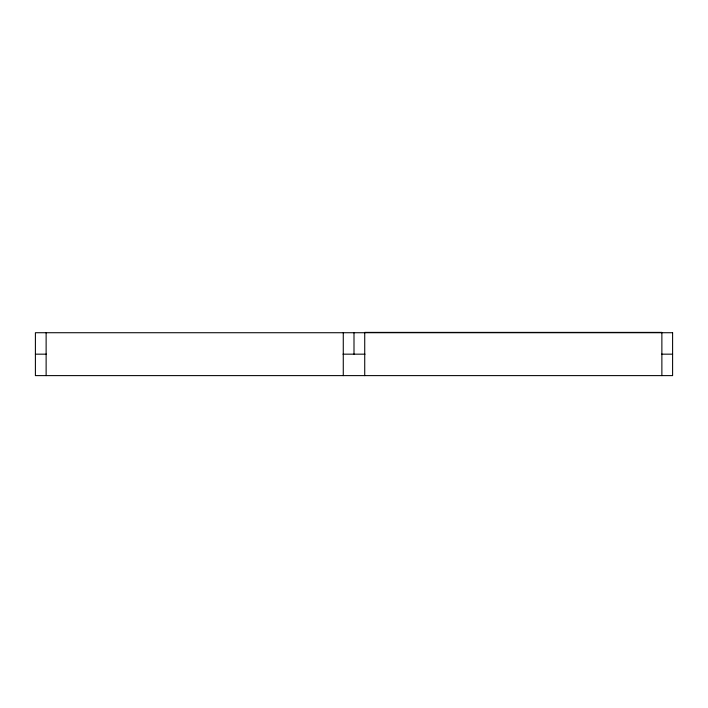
<?xml version="1.0" encoding="UTF-8"?>
<svg xmlns="http://www.w3.org/2000/svg" width="708" height="708" viewBox="0 0 708 708"><rect width="100%" height="100%" fill="white"/><g stroke="black" fill="none" stroke-linecap="round" stroke-linejoin="round"><path stroke-width="1.06" d="M364.726 332.388L661.874 332.388M35.4 354.168L46.409 354.168M342.991 354.168L365.009 354.168M661.591 354.168L672.6 354.168M661.874 332.725L661.874 375.612M364.726 332.725L364.726 375.612M354 332.725L354 354.168M343.274 332.725L343.274 375.612M46.126 332.725L46.126 375.612M672.6 332.725L35.4 332.725L35.4 375.612L672.6 375.612L672.6 332.725"/></g></svg>
